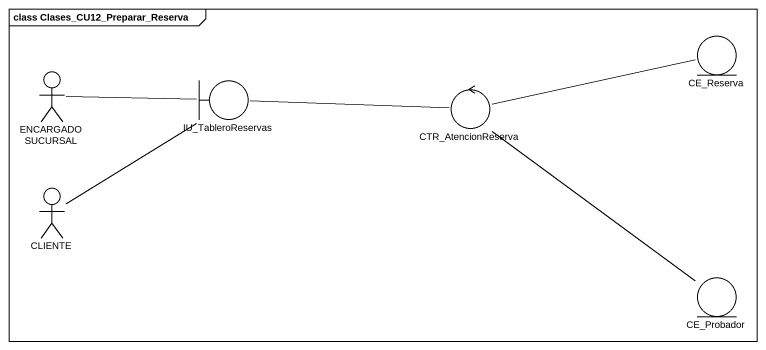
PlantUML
@startuml
mainframe class Clases_CU12_Preparar_Reserva
entity CE_Reserva
actor "ENCARGADO SUCURSAL" as ENCARGADO_SUCURSAL
boundary IU_TableroReservas
control CTR_AtencionReserva
actor CLIENTE
entity CE_Probador
ENCARGADO_SUCURSAL -right- IU_TableroReservas
IU_TableroReservas -right- CTR_AtencionReserva
CTR_AtencionReserva -right- CE_Reserva
CTR_AtencionReserva -- CE_Probador
CLIENTE -right- IU_TableroReservas
@enduml
